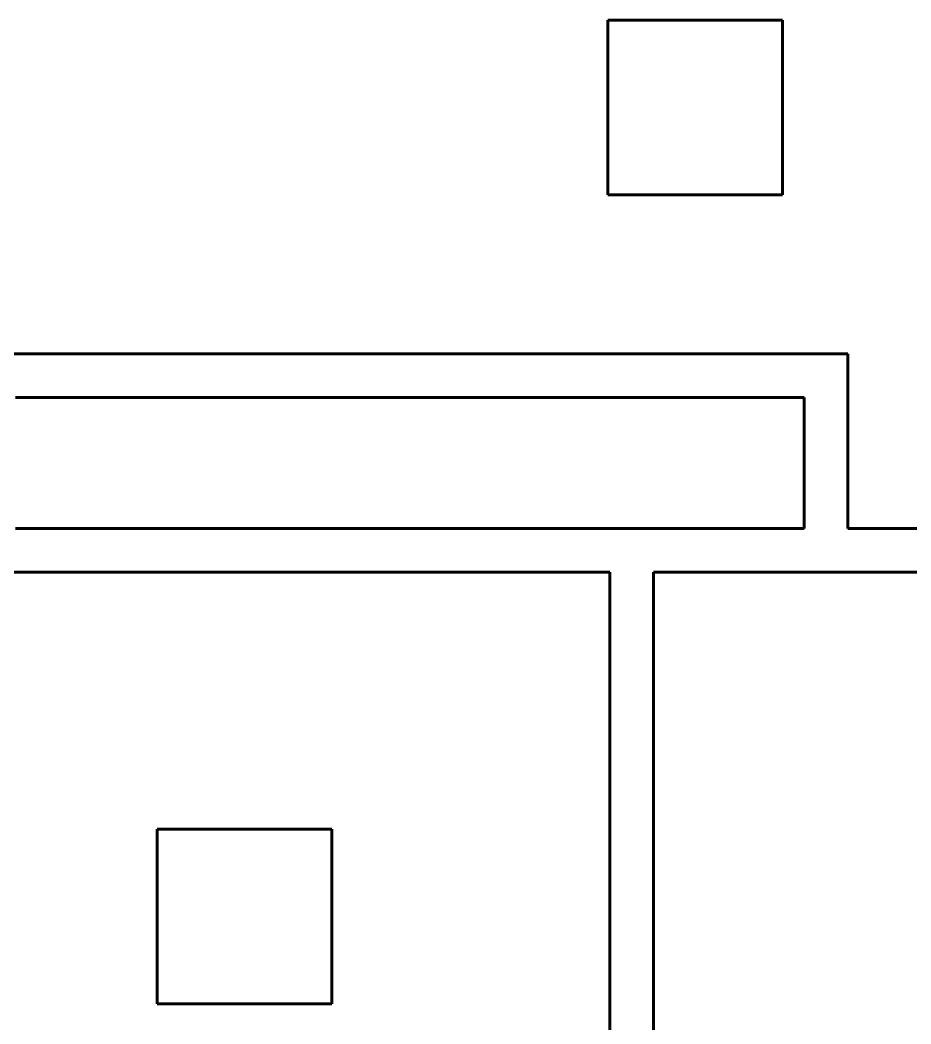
# Model space of a CAD drawing. Extents: x 0 to 297, y 0 to 292.
# Drawn here: x 156.64 to 166.84, y 78.35 to 89.84 of the extents above; entities that cross this region are included whole.
import ezdxf

# ---------------------------------------------------------------- set-up
doc = ezdxf.new("R2010")
doc.units = 0
doc.header["$MEASUREMENT"] = 0
doc.linetypes.add('K5LT_BASIC', pattern=[0])
doc.layers.add('Системный слой', color=7, linetype='Continuous')

# ---------------------------------------------------------------- blocks, each defined once
blk = doc.blocks.new('*U')
at = {"layer": 'Системный слой', "linetype": 'K5LT_BASIC', "lineweight": 60}
for p, q in [((165.368, 89.837), (163.368, 89.837)), ((163.368, 89.837), (163.368, 87.837)), ((165.368, 87.837), (165.368, 89.837)), ((163.368, 87.837), (165.368, 87.837)), ((160.209, 80.576), (158.209, 80.576)), ((158.209, 80.576), (158.209, 78.576)), ((160.209, 78.576), (160.209, 80.576)), ((158.209, 78.576), (160.209, 78.576))]:
    blk.add_line(p, q, dxfattribs=at)

msp = doc.modelspace()

# ---------------------------------------------------------------- linework, layer by layer
at = {"layer": 'Системный слой', "linetype": 'K5LT_BASIC', "lineweight": 60}
for p, q in [((156.091, 86.018), (166.113, 86.018)), ((166.113, 84.018), (166.113, 86.018)), ((165.613, 85.518), (156.591, 85.518)), ((165.613, 85.518), (165.613, 84.018)), ((165.613, 84.018), (156.591, 84.018)), ((166.113, 84.018), (169.113, 84.018)), ((147.892, 83.518), (163.392, 83.518)), ((163.392, 69.518), (163.392, 83.518)), ((163.892, 69.518), (163.892, 83.518)), ((163.892, 83.518), (171.392, 83.518))]:
    msp.add_line(p, q, dxfattribs=at)

# ---------------------------------------------------------------- block references
at = {"layer": 'Системный слой'}
msp.add_blockref('*U', (0, 0), dxfattribs=at)
msp.add_blockref('*U', (0, 0), dxfattribs=at)
msp.add_blockref('*U', (0, 0), dxfattribs=at)
msp.add_blockref('*U', (0, 0), dxfattribs=at)
msp.add_blockref('*U', (0, 0), dxfattribs=at)
msp.add_blockref('*U', (0, 0), dxfattribs=at)
msp.add_blockref('*U', (0, 0), dxfattribs=at)
msp.add_blockref('*U', (0, 0), dxfattribs=at)
msp.add_blockref('*U', (0, 0), dxfattribs=at)
msp.add_blockref('*U', (0, 0), dxfattribs=at)
msp.add_blockref('*U', (0, 0), dxfattribs=at)
msp.add_blockref('*U', (0, 0), dxfattribs=at)
msp.add_blockref('*U', (0, 0), dxfattribs=at)
msp.add_blockref('*U', (0, 0), dxfattribs=at)
msp.add_blockref('*U', (0, 0), dxfattribs=at)
msp.add_blockref('*U', (0, 0), dxfattribs=at)
msp.add_blockref('*U', (0, 0), dxfattribs=at)
msp.add_blockref('*U', (0, 0), dxfattribs=at)
msp.add_blockref('*U', (0, 0), dxfattribs=at)
msp.add_blockref('*U', (0, 0), dxfattribs=at)
msp.add_blockref('*U', (0, 0), dxfattribs=at)
msp.add_blockref('*U', (0, 0), dxfattribs=at)
msp.add_blockref('*U', (0, 0), dxfattribs=at)
msp.add_blockref('*U', (0, 0), dxfattribs=at)
msp.add_blockref('*U', (0, 0), dxfattribs=at)
msp.add_blockref('*U', (0, 0), dxfattribs=at)
msp.add_blockref('*U', (0, 0), dxfattribs=at)
msp.add_blockref('*U', (0, 0), dxfattribs=at)
msp.add_blockref('*U', (0, 0), dxfattribs=at)
msp.add_blockref('*U', (0, 0), dxfattribs=at)
msp.add_blockref('*U', (0, 0), dxfattribs=at)
msp.add_blockref('*U', (0, 0), dxfattribs=at)
msp.add_blockref('*U', (0, 0), dxfattribs=at)
msp.add_blockref('*U', (0, 0), dxfattribs=at)
msp.add_blockref('*U', (0, 0), dxfattribs=at)
msp.add_blockref('*U', (0, 0), dxfattribs=at)
msp.add_blockref('*U', (0, 0), dxfattribs=at)
msp.add_blockref('*U', (0, 0), dxfattribs=at)
msp.add_blockref('*U', (0, 0), dxfattribs=at)
msp.add_blockref('*U', (0, 0), dxfattribs=at)
msp.add_blockref('*U', (0, 0), dxfattribs=at)
msp.add_blockref('*U', (0, 0), dxfattribs=at)
msp.add_blockref('*U', (0, 0), dxfattribs=at)
msp.add_blockref('*U', (0, 0), dxfattribs=at)
msp.add_blockref('*U', (0, 0), dxfattribs=at)
msp.add_blockref('*U', (0, 0), dxfattribs=at)
msp.add_blockref('*U', (0, 0), dxfattribs=at)
msp.add_blockref('*U', (0, 0), dxfattribs=at)
msp.add_blockref('*U', (0, 0), dxfattribs=at)
msp.add_blockref('*U', (0, 0), dxfattribs=at)
msp.add_blockref('*U', (0, 0), dxfattribs=at)
msp.add_blockref('*U', (0, 0), dxfattribs=at)
msp.add_blockref('*U', (0, 0), dxfattribs=at)
msp.add_blockref('*U', (0, 0), dxfattribs=at)
msp.add_blockref('*U', (0, 0), dxfattribs=at)
msp.add_blockref('*U', (0, 0), dxfattribs=at)
msp.add_blockref('*U', (0, 0), dxfattribs=at)
msp.add_blockref('*U', (0, 0), dxfattribs=at)
msp.add_blockref('*U', (0, 0), dxfattribs=at)
msp.add_blockref('*U', (0, 0), dxfattribs=at)
msp.add_blockref('*U', (0, 0), dxfattribs=at)
msp.add_blockref('*U', (0, 0), dxfattribs=at)
msp.add_blockref('*U', (0, 0), dxfattribs=at)
msp.add_blockref('*U', (0, 0), dxfattribs=at)
msp.add_blockref('*U', (0, 0), dxfattribs=at)
msp.add_blockref('*U', (0, 0), dxfattribs=at)
msp.add_blockref('*U', (0, 0), dxfattribs=at)
msp.add_blockref('*U', (0, 0), dxfattribs=at)
msp.add_blockref('*U', (0, 0), dxfattribs=at)
msp.add_blockref('*U', (0, 0), dxfattribs=at)
msp.add_blockref('*U', (0, 0), dxfattribs=at)
msp.add_blockref('*U', (0, 0), dxfattribs=at)
msp.add_blockref('*U', (0, 0), dxfattribs=at)
msp.add_blockref('*U', (0, 0), dxfattribs=at)
msp.add_blockref('*U', (0, 0), dxfattribs=at)
msp.add_blockref('*U', (0, 0), dxfattribs=at)
msp.add_blockref('*U', (0, 0), dxfattribs=at)
msp.add_blockref('*U', (0, 0), dxfattribs=at)
msp.add_blockref('*U', (0, 0), dxfattribs=at)
msp.add_blockref('*U', (0, 0), dxfattribs=at)
msp.add_blockref('*U', (0, 0), dxfattribs=at)
msp.add_blockref('*U', (0, 0), dxfattribs=at)
msp.add_blockref('*U', (0, 0), dxfattribs=at)
msp.add_blockref('*U', (0, 0), dxfattribs=at)
msp.add_blockref('*U', (0, 0), dxfattribs=at)
msp.add_blockref('*U', (0, 0), dxfattribs=at)
msp.add_blockref('*U', (0, 0), dxfattribs=at)
msp.add_blockref('*U', (0, 0), dxfattribs=at)
msp.add_blockref('*U', (0, 0), dxfattribs=at)
msp.add_blockref('*U', (0, 0), dxfattribs=at)
msp.add_blockref('*U', (0, 0), dxfattribs=at)
msp.add_blockref('*U', (0, 0), dxfattribs=at)
msp.add_blockref('*U', (0, 0), dxfattribs=at)
msp.add_blockref('*U', (0, 0), dxfattribs=at)
msp.add_blockref('*U', (0, 0), dxfattribs=at)
msp.add_blockref('*U', (0, 0), dxfattribs=at)
msp.add_blockref('*U', (0, 0), dxfattribs=at)
msp.add_blockref('*U', (0, 0), dxfattribs=at)
msp.add_blockref('*U', (0, 0), dxfattribs=at)
msp.add_blockref('*U', (0, 0), dxfattribs=at)
msp.add_blockref('*U', (0, 0), dxfattribs=at)
msp.add_blockref('*U', (0, 0), dxfattribs=at)
msp.add_blockref('*U', (0, 0), dxfattribs=at)
msp.add_blockref('*U', (0, 0), dxfattribs=at)
msp.add_blockref('*U', (0, 0), dxfattribs=at)
msp.add_blockref('*U', (0, 0), dxfattribs=at)
msp.add_blockref('*U', (0, 0), dxfattribs=at)
msp.add_blockref('*U', (0, 0), dxfattribs=at)
msp.add_blockref('*U', (0, 0), dxfattribs=at)
msp.add_blockref('*U', (0, 0), dxfattribs=at)
msp.add_blockref('*U', (0, 0), dxfattribs=at)
msp.add_blockref('*U', (0, 0), dxfattribs=at)
msp.add_blockref('*U', (0, 0), dxfattribs=at)
msp.add_blockref('*U', (0, 0), dxfattribs=at)
msp.add_blockref('*U', (0, 0), dxfattribs=at)
msp.add_blockref('*U', (0, 0), dxfattribs=at)
msp.add_blockref('*U', (0, 0), dxfattribs=at)
msp.add_blockref('*U', (0, 0), dxfattribs=at)
msp.add_blockref('*U', (0, 0), dxfattribs=at)
msp.add_blockref('*U', (0, 0), dxfattribs=at)
msp.add_blockref('*U', (0, 0), dxfattribs=at)
msp.add_blockref('*U', (0, 0), dxfattribs=at)
msp.add_blockref('*U', (0, 0), dxfattribs=at)
msp.add_blockref('*U', (0, 0), dxfattribs=at)
msp.add_blockref('*U', (0, 0), dxfattribs=at)
msp.add_blockref('*U', (0, 0), dxfattribs=at)
msp.add_blockref('*U', (0, 0), dxfattribs=at)
msp.add_blockref('*U', (0, 0), dxfattribs=at)
msp.add_blockref('*U', (0, 0), dxfattribs=at)
msp.add_blockref('*U', (0, 0), dxfattribs=at)
msp.add_blockref('*U', (0, 0), dxfattribs=at)
msp.add_blockref('*U', (0, 0), dxfattribs=at)
msp.add_blockref('*U', (0, 0), dxfattribs=at)
msp.add_blockref('*U', (0, 0), dxfattribs=at)
msp.add_blockref('*U', (0, 0), dxfattribs=at)
msp.add_blockref('*U', (0, 0), dxfattribs=at)
msp.add_blockref('*U', (0, 0), dxfattribs=at)
msp.add_blockref('*U', (0, 0), dxfattribs=at)
msp.add_blockref('*U', (0, 0), dxfattribs=at)
msp.add_blockref('*U', (0, 0), dxfattribs=at)
msp.add_blockref('*U', (0, 0), dxfattribs=at)
msp.add_blockref('*U', (0, 0), dxfattribs=at)
msp.add_blockref('*U', (0, 0), dxfattribs=at)
msp.add_blockref('*U', (0, 0), dxfattribs=at)
msp.add_blockref('*U', (0, 0), dxfattribs=at)
msp.add_blockref('*U', (0, 0), dxfattribs=at)
msp.add_blockref('*U', (0, 0), dxfattribs=at)
msp.add_blockref('*U', (0, 0), dxfattribs=at)
msp.add_blockref('*U', (0, 0), dxfattribs=at)
msp.add_blockref('*U', (0, 0), dxfattribs=at)
msp.add_blockref('*U', (0, 0), dxfattribs=at)
msp.add_blockref('*U', (0, 0), dxfattribs=at)
msp.add_blockref('*U', (0, 0), dxfattribs=at)
msp.add_blockref('*U', (0, 0), dxfattribs=at)
msp.add_blockref('*U', (0, 0), dxfattribs=at)
msp.add_blockref('*U', (0, 0), dxfattribs=at)
msp.add_blockref('*U', (0, 0), dxfattribs=at)
msp.add_blockref('*U', (0, 0), dxfattribs=at)
msp.add_blockref('*U', (0, 0), dxfattribs=at)
msp.add_blockref('*U', (0, 0), dxfattribs=at)
msp.add_blockref('*U', (0, 0), dxfattribs=at)
msp.add_blockref('*U', (0, 0), dxfattribs=at)
msp.add_blockref('*U', (0, 0), dxfattribs=at)
msp.add_blockref('*U', (0, 0), dxfattribs=at)
msp.add_blockref('*U', (0, 0), dxfattribs=at)
msp.add_blockref('*U', (0, 0), dxfattribs=at)
msp.add_blockref('*U', (0, 0), dxfattribs=at)
msp.add_blockref('*U', (0, 0), dxfattribs=at)
msp.add_blockref('*U', (0, 0), dxfattribs=at)
msp.add_blockref('*U', (0, 0), dxfattribs=at)
msp.add_blockref('*U', (0, 0), dxfattribs=at)
msp.add_blockref('*U', (0, 0), dxfattribs=at)
msp.add_blockref('*U', (0, 0), dxfattribs=at)
msp.add_blockref('*U', (0, 0), dxfattribs=at)
msp.add_blockref('*U', (0, 0), dxfattribs=at)
msp.add_blockref('*U', (0, 0), dxfattribs=at)
msp.add_blockref('*U', (0, 0), dxfattribs=at)
msp.add_blockref('*U', (0, 0), dxfattribs=at)
msp.add_blockref('*U', (0, 0), dxfattribs=at)
msp.add_blockref('*U', (0, 0), dxfattribs=at)
msp.add_blockref('*U', (0, 0), dxfattribs=at)
msp.add_blockref('*U', (0, 0), dxfattribs=at)
msp.add_blockref('*U', (0, 0), dxfattribs=at)
msp.add_blockref('*U', (0, 0), dxfattribs=at)
msp.add_blockref('*U', (0, 0), dxfattribs=at)
msp.add_blockref('*U', (0, 0), dxfattribs=at)
msp.add_blockref('*U', (0, 0), dxfattribs=at)
msp.add_blockref('*U', (0, 0), dxfattribs=at)
msp.add_blockref('*U', (0, 0), dxfattribs=at)
msp.add_blockref('*U', (0, 0), dxfattribs=at)
msp.add_blockref('*U', (0, 0), dxfattribs=at)
msp.add_blockref('*U', (0, 0), dxfattribs=at)
msp.add_blockref('*U', (0, 0), dxfattribs=at)
msp.add_blockref('*U', (0, 0), dxfattribs=at)
msp.add_blockref('*U', (0, 0), dxfattribs=at)
msp.add_blockref('*U', (0, 0), dxfattribs=at)
msp.add_blockref('*U', (0, 0), dxfattribs=at)
msp.add_blockref('*U', (0, 0), dxfattribs=at)
msp.add_blockref('*U', (0, 0), dxfattribs=at)
msp.add_blockref('*U', (0, 0), dxfattribs=at)
msp.add_blockref('*U', (0, 0), dxfattribs=at)
msp.add_blockref('*U', (0, 0), dxfattribs=at)
msp.add_blockref('*U', (0, 0), dxfattribs=at)
msp.add_blockref('*U', (0, 0), dxfattribs=at)
msp.add_blockref('*U', (0, 0), dxfattribs=at)
msp.add_blockref('*U', (0, 0), dxfattribs=at)
msp.add_blockref('*U', (0, 0), dxfattribs=at)
msp.add_blockref('*U', (0, 0), dxfattribs=at)
msp.add_blockref('*U', (0, 0), dxfattribs=at)
msp.add_blockref('*U', (0, 0), dxfattribs=at)
msp.add_blockref('*U', (0, 0), dxfattribs=at)
msp.add_blockref('*U', (0, 0), dxfattribs=at)
msp.add_blockref('*U', (0, 0), dxfattribs=at)
msp.add_blockref('*U', (0, 0), dxfattribs=at)
msp.add_blockref('*U', (0, 0), dxfattribs=at)
msp.add_blockref('*U', (0, 0), dxfattribs=at)
msp.add_blockref('*U', (0, 0), dxfattribs=at)
msp.add_blockref('*U', (0, 0), dxfattribs=at)
msp.add_blockref('*U', (0, 0), dxfattribs=at)
msp.add_blockref('*U', (0, 0), dxfattribs=at)
msp.add_blockref('*U', (0, 0), dxfattribs=at)
msp.add_blockref('*U', (0, 0), dxfattribs=at)
msp.add_blockref('*U', (0, 0), dxfattribs=at)
msp.add_blockref('*U', (0, 0), dxfattribs=at)
msp.add_blockref('*U', (0, 0), dxfattribs=at)
msp.add_blockref('*U', (0, 0), dxfattribs=at)
msp.add_blockref('*U', (0, 0), dxfattribs=at)
msp.add_blockref('*U', (0, 0), dxfattribs=at)
msp.add_blockref('*U', (0, 0), dxfattribs=at)
msp.add_blockref('*U', (0, 0), dxfattribs=at)
msp.add_blockref('*U', (0, 0), dxfattribs=at)
msp.add_blockref('*U', (0, 0), dxfattribs=at)
msp.add_blockref('*U', (0, 0), dxfattribs=at)
msp.add_blockref('*U', (0, 0), dxfattribs=at)
msp.add_blockref('*U', (0, 0), dxfattribs=at)
msp.add_blockref('*U', (0, 0), dxfattribs=at)
msp.add_blockref('*U', (0, 0), dxfattribs=at)
msp.add_blockref('*U', (0, 0), dxfattribs=at)
msp.add_blockref('*U', (0, 0), dxfattribs=at)
msp.add_blockref('*U', (0, 0), dxfattribs=at)
msp.add_blockref('*U', (0, 0), dxfattribs=at)
msp.add_blockref('*U', (0, 0), dxfattribs=at)
msp.add_blockref('*U', (0, 0), dxfattribs=at)
msp.add_blockref('*U', (0, 0), dxfattribs=at)
msp.add_blockref('*U', (0, 0), dxfattribs=at)
msp.add_blockref('*U', (0, 0), dxfattribs=at)
msp.add_blockref('*U', (0, 0), dxfattribs=at)
msp.add_blockref('*U', (0, 0), dxfattribs=at)
msp.add_blockref('*U', (0, 0), dxfattribs=at)
msp.add_blockref('*U', (0, 0), dxfattribs=at)
msp.add_blockref('*U', (0, 0), dxfattribs=at)
msp.add_blockref('*U', (0, 0), dxfattribs=at)
msp.add_blockref('*U', (0, 0), dxfattribs=at)
msp.add_blockref('*U', (0, 0), dxfattribs=at)
msp.add_blockref('*U', (0, 0), dxfattribs=at)
msp.add_blockref('*U', (0, 0), dxfattribs=at)
msp.add_blockref('*U', (0, 0), dxfattribs=at)
msp.add_blockref('*U', (0, 0), dxfattribs=at)
msp.add_blockref('*U', (0, 0), dxfattribs=at)
msp.add_blockref('*U', (0, 0), dxfattribs=at)
msp.add_blockref('*U', (0, 0), dxfattribs=at)
msp.add_blockref('*U', (0, 0), dxfattribs=at)
msp.add_blockref('*U', (0, 0), dxfattribs=at)
msp.add_blockref('*U', (0, 0), dxfattribs=at)
msp.add_blockref('*U', (0, 0), dxfattribs=at)
msp.add_blockref('*U', (0, 0), dxfattribs=at)
msp.add_blockref('*U', (0, 0), dxfattribs=at)
msp.add_blockref('*U', (0, 0), dxfattribs=at)
msp.add_blockref('*U', (0, 0), dxfattribs=at)
msp.add_blockref('*U', (0, 0), dxfattribs=at)
msp.add_blockref('*U', (0, 0), dxfattribs=at)
msp.add_blockref('*U', (0, 0), dxfattribs=at)
msp.add_blockref('*U', (0, 0), dxfattribs=at)
msp.add_blockref('*U', (0, 0), dxfattribs=at)
msp.add_blockref('*U', (0, 0), dxfattribs=at)
msp.add_blockref('*U', (0, 0), dxfattribs=at)
msp.add_blockref('*U', (0, 0), dxfattribs=at)
msp.add_blockref('*U', (0, 0), dxfattribs=at)
msp.add_blockref('*U', (0, 0), dxfattribs=at)
msp.add_blockref('*U', (0, 0), dxfattribs=at)
msp.add_blockref('*U', (0, 0), dxfattribs=at)
msp.add_blockref('*U', (0, 0), dxfattribs=at)
msp.add_blockref('*U', (0, 0), dxfattribs=at)
msp.add_blockref('*U', (0, 0), dxfattribs=at)
msp.add_blockref('*U', (0, 0), dxfattribs=at)
msp.add_blockref('*U', (0, 0), dxfattribs=at)
msp.add_blockref('*U', (0, 0), dxfattribs=at)
msp.add_blockref('*U', (0, 0), dxfattribs=at)
msp.add_blockref('*U', (0, 0), dxfattribs=at)
msp.add_blockref('*U', (0, 0), dxfattribs=at)
msp.add_blockref('*U', (0, 0), dxfattribs=at)
msp.add_blockref('*U', (0, 0), dxfattribs=at)
msp.add_blockref('*U', (0, 0), dxfattribs=at)
msp.add_blockref('*U', (0, 0), dxfattribs=at)
msp.add_blockref('*U', (0, 0), dxfattribs=at)
msp.add_blockref('*U', (0, 0), dxfattribs=at)
msp.add_blockref('*U', (0, 0), dxfattribs=at)
msp.add_blockref('*U', (0, 0), dxfattribs=at)
msp.add_blockref('*U', (0, 0), dxfattribs=at)
msp.add_blockref('*U', (0, 0), dxfattribs=at)
msp.add_blockref('*U', (0, 0), dxfattribs=at)
msp.add_blockref('*U', (0, 0), dxfattribs=at)
msp.add_blockref('*U', (0, 0), dxfattribs=at)
msp.add_blockref('*U', (0, 0), dxfattribs=at)
msp.add_blockref('*U', (0, 0), dxfattribs=at)
msp.add_blockref('*U', (0, 0), dxfattribs=at)
msp.add_blockref('*U', (0, 0), dxfattribs=at)
msp.add_blockref('*U', (0, 0), dxfattribs=at)
msp.add_blockref('*U', (0, 0), dxfattribs=at)
msp.add_blockref('*U', (0, 0), dxfattribs=at)
msp.add_blockref('*U', (0, 0), dxfattribs=at)
msp.add_blockref('*U', (0, 0), dxfattribs=at)
msp.add_blockref('*U', (0, 0), dxfattribs=at)
msp.add_blockref('*U', (0, 0), dxfattribs=at)
msp.add_blockref('*U', (0, 0), dxfattribs=at)
msp.add_blockref('*U', (0, 0), dxfattribs=at)
msp.add_blockref('*U', (0, 0), dxfattribs=at)
msp.add_blockref('*U', (0, 0), dxfattribs=at)
msp.add_blockref('*U', (0, 0), dxfattribs=at)
msp.add_blockref('*U', (0, 0), dxfattribs=at)
msp.add_blockref('*U', (0, 0), dxfattribs=at)
msp.add_blockref('*U', (0, 0), dxfattribs=at)
msp.add_blockref('*U', (0, 0), dxfattribs=at)
msp.add_blockref('*U', (0, 0), dxfattribs=at)
msp.add_blockref('*U', (0, 0), dxfattribs=at)
msp.add_blockref('*U', (0, 0), dxfattribs=at)
msp.add_blockref('*U', (0, 0), dxfattribs=at)
msp.add_blockref('*U', (0, 0), dxfattribs=at)
msp.add_blockref('*U', (0, 0), dxfattribs=at)
msp.add_blockref('*U', (0, 0), dxfattribs=at)
msp.add_blockref('*U', (0, 0), dxfattribs=at)
msp.add_blockref('*U', (0, 0), dxfattribs=at)
msp.add_blockref('*U', (0, 0), dxfattribs=at)
msp.add_blockref('*U', (0, 0), dxfattribs=at)
msp.add_blockref('*U', (0, 0), dxfattribs=at)
msp.add_blockref('*U', (0, 0), dxfattribs=at)
msp.add_blockref('*U', (0, 0), dxfattribs=at)
msp.add_blockref('*U', (0, 0), dxfattribs=at)
msp.add_blockref('*U', (0, 0), dxfattribs=at)
msp.add_blockref('*U', (0, 0), dxfattribs=at)
msp.add_blockref('*U', (0, 0), dxfattribs=at)
msp.add_blockref('*U', (0, 0), dxfattribs=at)
msp.add_blockref('*U', (0, 0), dxfattribs=at)
msp.add_blockref('*U', (0, 0), dxfattribs=at)
msp.add_blockref('*U', (0, 0), dxfattribs=at)
msp.add_blockref('*U', (0, 0), dxfattribs=at)
msp.add_blockref('*U', (0, 0), dxfattribs=at)
msp.add_blockref('*U', (0, 0), dxfattribs=at)
msp.add_blockref('*U', (0, 0), dxfattribs=at)
msp.add_blockref('*U', (0, 0), dxfattribs=at)
msp.add_blockref('*U', (0, 0), dxfattribs=at)
msp.add_blockref('*U', (0, 0), dxfattribs=at)
msp.add_blockref('*U', (0, 0), dxfattribs=at)
msp.add_blockref('*U', (0, 0), dxfattribs=at)
msp.add_blockref('*U', (0, 0), dxfattribs=at)
msp.add_blockref('*U', (0, 0), dxfattribs=at)
msp.add_blockref('*U', (0, 0), dxfattribs=at)
msp.add_blockref('*U', (0, 0), dxfattribs=at)
msp.add_blockref('*U', (0, 0), dxfattribs=at)
msp.add_blockref('*U', (0, 0), dxfattribs=at)
msp.add_blockref('*U', (0, 0), dxfattribs=at)
msp.add_blockref('*U', (0, 0), dxfattribs=at)
msp.add_blockref('*U', (0, 0), dxfattribs=at)
msp.add_blockref('*U', (0, 0), dxfattribs=at)

doc.saveas('drawing.dxf')
